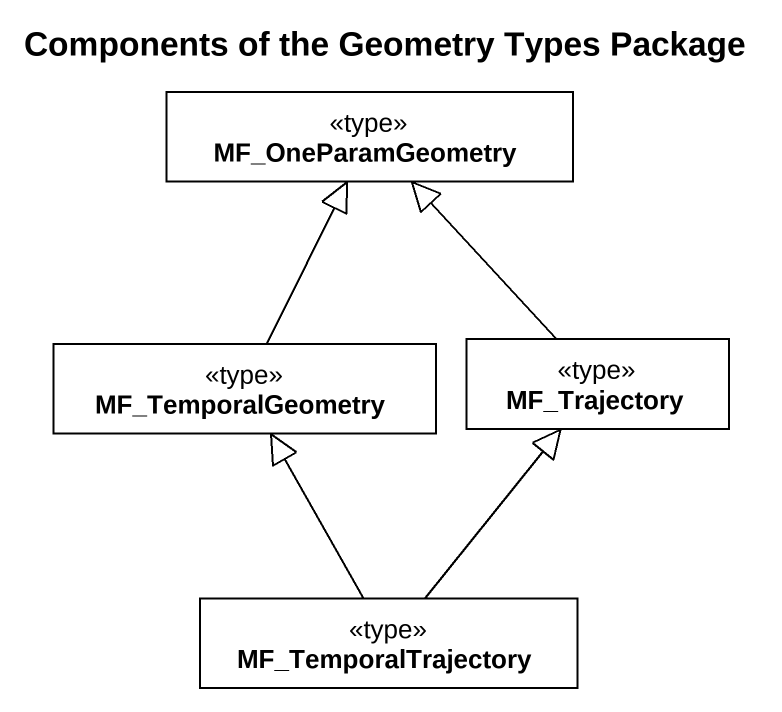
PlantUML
@startuml
title Components of the Geometry Types Package
hide circle
hide empty members
class MF_OneParamGeometry <<type>>
class MF_TemporalGeometry <<type>>
class MF_Trajectory <<type>>
class MF_TemporalTrajectory <<type>>
MF_TemporalGeometry -up-|> MF_OneParamGeometry
MF_Trajectory -up-|> MF_OneParamGeometry
MF_TemporalTrajectory -up-|> MF_TemporalGeometry
MF_TemporalTrajectory -up-|> MF_Trajectory
@enduml
